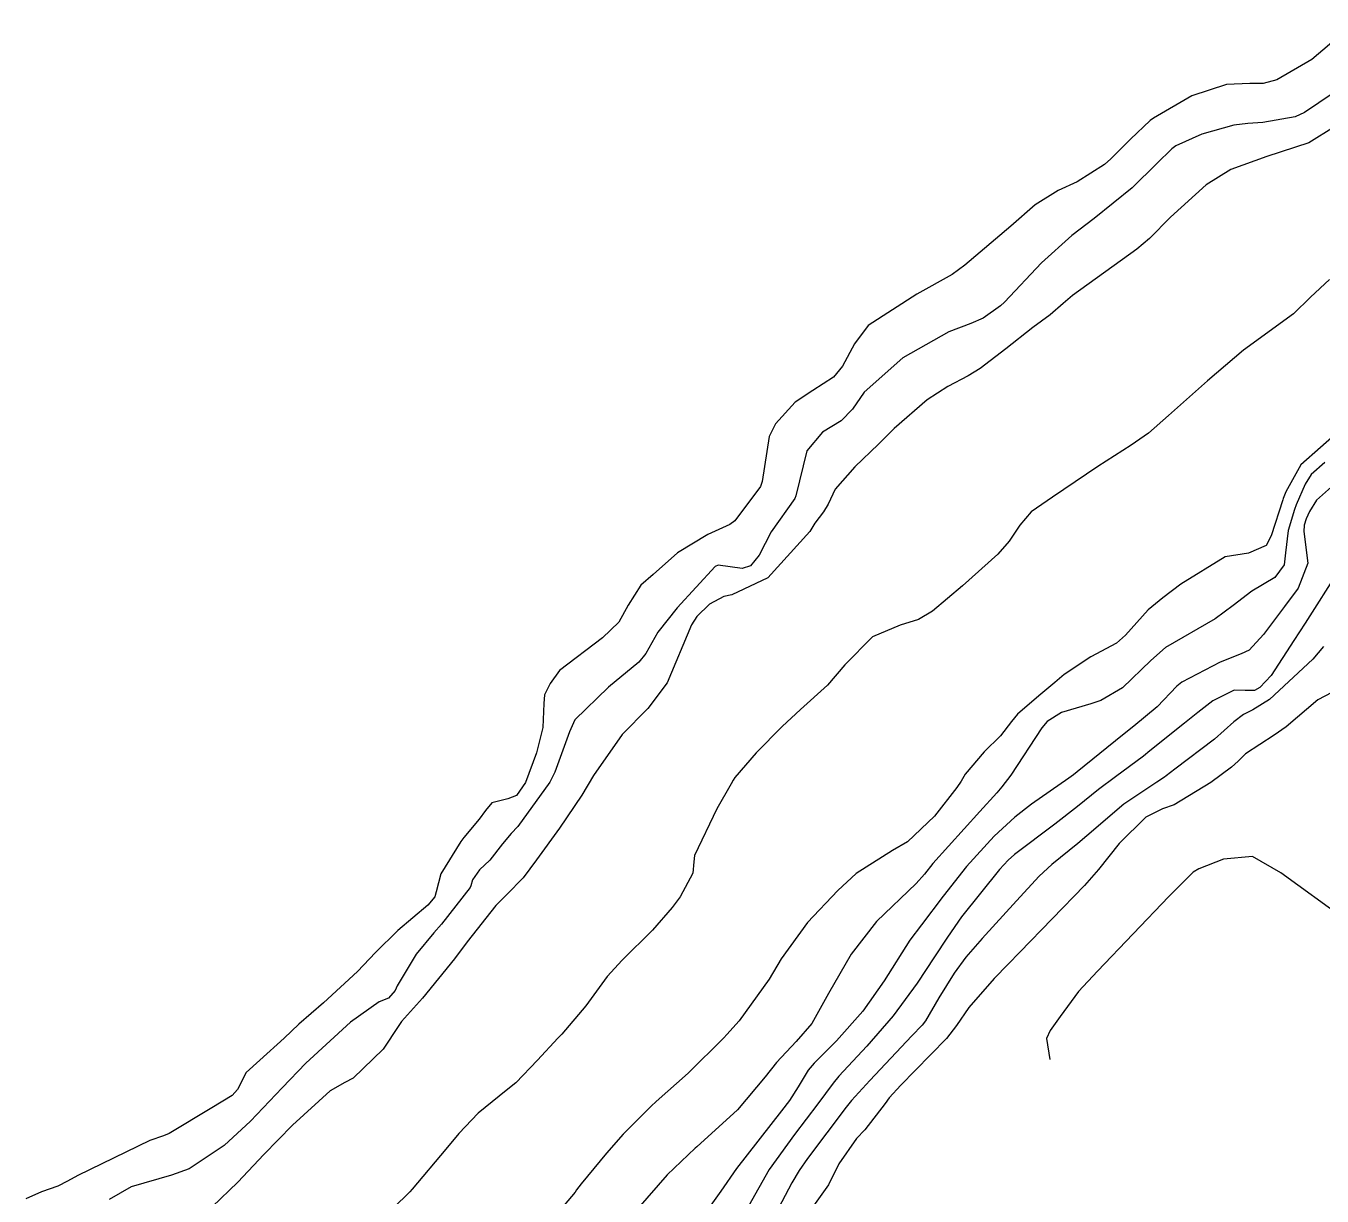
# Model space of a CAD drawing. Header units: feet. Extents: x 1313709 to 1317500, y 405869 to 411659.
# Drawn here: x 1315432.1 to 1315631.2, y 406673.6 to 406853.3 of the extents above; entities that cross this region are included whole.
import ezdxf

# ---------------------------------------------------------------- set-up
doc = ezdxf.new("R2010")
doc.units = ezdxf.units.FT
doc.layers.add('C-TOPO-MAJR', color=32, linetype='CONTINUOUS')

msp = doc.modelspace()

# ---------------------------------------------------------------- linework, layer by layer
at = {"layer": 'C-TOPO-MAJR'}
for points in [[(1315635.67, 406853.28), (1315629.6, 406848.12), (1315624.22, 406844.99), (1315622.14, 406844.44), (1315620.07, 406844.44), (1315616.49, 406844.3), (1315611.17, 406842.57), (1315605.29, 406839.14), (1315604.75, 406838.74), (1315601.72, 406835.91), (1315598.71, 406832.85), (1315597.76, 406832), (1315593.56, 406829.35), (1315590.64, 406828.03), (1315587.11, 406825.81), (1315583.35, 406822.56), (1315576.31, 406816.55), (1315574.36, 406815.13), (1315568.94, 406812.08), (1315561.46, 406807.29), (1315559.36, 406804.48), (1315557.51, 406801.03), (1315556.13, 406799.36), (1315552.96, 406797.32), (1315550.25, 406795.51), (1315547.21, 406792.19), (1315546.26, 406790.25), (1315545.19, 406783.31), (1315544.91, 406782.55), (1315540.96, 406777.29), (1315540.18, 406776.71), (1315536.82, 406775.18), (1315532.15, 406772.38), (1315528.42, 406769.03), (1315526.51, 406767.4), (1315524.58, 406764.35), (1315523.15, 406761.74), (1315520.64, 406759.33), (1315514.05, 406754.33), (1315512.6, 406752.32), (1315511.75, 406750.59), (1315511.61, 406749.26), (1315511.5, 406745.54), (1315510.49, 406741.68), (1315508.8, 406737.11), (1315507.42, 406735.12), (1315506.09, 406734.6), (1315503.64, 406734.01), (1315502.65, 406732.82), (1315501.72, 406731.48), (1315499.35, 406728.66), (1315498.88, 406728.08), (1315495.82, 406723.12), (1315495.1, 406720.31), (1315494.88, 406719.58), (1315493.79, 406718.29), (1315489.18, 406714.42), (1315485.78, 406711.01), (1315483.01, 406708.11), (1315477.78, 406703.31), (1315474, 406700), (1315471.75, 406697.89), (1315467.99, 406694.47), (1315465.93, 406692.59), (1315464.56, 406689.97), (1315463.75, 406689.05), (1315460.61, 406687.19), (1315454.09, 406683.22), (1315453.2, 406682.86), (1315451.1, 406682.15), (1315440.05, 406676.79), (1315438.47, 406675.89), (1315436.98, 406675.16), (1315434.49, 406674.25), (1315432.08, 406673.22)], [(1315637.27, 406845.9), (1315628.47, 406840), (1315627.04, 406839.34), (1315622.07, 406838.46), (1315619.74, 406838.28), (1315617.6, 406838.02), (1315612.68, 406836.66), (1315608.71, 406834.88), (1315608.07, 406834.43), (1315605.78, 406832.15), (1315602, 406828.42), (1315596.15, 406823.69), (1315592.74, 406821.12), (1315588.05, 406816.91), (1315582.38, 406810.86), (1315581.79, 406810.3), (1315579.1, 406808.42), (1315577.2, 406807.6), (1315573.85, 406806.31), (1315566.78, 406802.31), (1315560.84, 406797.03), (1315559.05, 406794.45), (1315557.32, 406792.65), (1315554.45, 406790.91), (1315552.05, 406788.02), (1315550.36, 406781.14), (1315550.17, 406780.73), (1315546.56, 406775.62), (1315544.71, 406772.04), (1315543.36, 406770.38), (1315542.08, 406769.99), (1315538.43, 406770.51), (1315537.93, 406770.29), (1315532.11, 406763.95), (1315529.15, 406760.19), (1315527.28, 406756.95), (1315526.24, 406755.58), (1315521.57, 406751.75), (1315516.39, 406746.75), (1315515.56, 406744.92), (1315513.32, 406738.7), (1315512.53, 406737.17), (1315507.63, 406730.34), (1315506.61, 406729.28), (1315505.26, 406727.68), (1315503.31, 406725.2), (1315501.77, 406723.7), (1315500.65, 406722.19), (1315500.41, 406721.25), (1315500.31, 406721), (1315495.9, 406715.35), (1315494.74, 406714.03), (1315492.02, 406710.76), (1315489.11, 406705.89), (1315488.81, 406705.16), (1315487.77, 406704.03), (1315486.36, 406703.44), (1315481.91, 406700.32), (1315475.08, 406694.02), (1315471.44, 406690.26), (1315466.59, 406685.14), (1315462.53, 406681.37), (1315457.16, 406677.79), (1315454.43, 406676.82), (1315448.26, 406675.02), (1315444.86, 406673.12)], [(1315633.07, 406837.79), (1315629.14, 406835.32), (1315622.7, 406833.25), (1315617.14, 406831.26), (1315613.34, 406828.89), (1315607.87, 406823.93), (1315604.68, 406820.62), (1315602.74, 406818.98), (1315592.83, 406811.89), (1315591.41, 406810.66), (1315589.39, 406808.91), (1315586.76, 406806.97), (1315582.59, 406803.69), (1315578.65, 406800.66), (1315576.8, 406799.54), (1315573.68, 406797.92), (1315570.51, 406795.87), (1315565.42, 406791.48), (1315563.04, 406789.06), (1315559.42, 406785.6), (1315556.4, 406782.14), (1315555.29, 406779.85), (1315554.57, 406778.69), (1315553.28, 406776.96), (1315552.47, 406775.66), (1315546.06, 406768.52), (1315540.52, 406765.95), (1315539.27, 406765.66), (1315537.1, 406764.49), (1315535.14, 406762.59), (1315534.31, 406761.33), (1315530.59, 406752.41), (1315527.62, 406748.46), (1315523.66, 406744.48), (1315519.24, 406738.18), (1315517.46, 406735.18), (1315514.05, 406730.12), (1315510.51, 406725.27), (1315508.43, 406722.48), (1315505.96, 406719.92), (1315504.26, 406718.24), (1315499.86, 406712.67), (1315497.89, 406710.04), (1315492.98, 406704.03), (1315489.76, 406700.4), (1315489.34, 406699.81), (1315486.93, 406696.2), (1315482.36, 406691.75), (1315481.07, 406691.05), (1315478.8, 406689.76), (1315473, 406684.49), (1315468.62, 406680.01), (1315464.61, 406675.74), (1315460.71, 406671.99)], [(1315632.33, 406814.33), (1315629.41, 406811.61), (1315626.8, 406809.09), (1315619.11, 406803.52), (1315613.59, 406798.79), (1315609.9, 406795.49), (1315607.57, 406793.48), (1315604.51, 406790.76), (1315601.83, 406788.91), (1315596.7, 406785.64), (1315589.78, 406780.94), (1315586.5, 406778.68), (1315584.75, 406776.64), (1315583.13, 406774.16), (1315581.37, 406772.19), (1315575.92, 406767.32), (1315571.32, 406763.45), (1315569.19, 406762.14), (1315566.38, 406761.25), (1315562.11, 406759.46), (1315557.85, 406755.2), (1315555.22, 406752.05), (1315551.05, 406748.33), (1315548.25, 406745.74), (1315544.26, 406741.68), (1315540.95, 406737.88), (1315540.7, 406737.47), (1315540.41, 406736.9), (1315538.21, 406733.07), (1315534.77, 406725.93), (1315534.69, 406724.93), (1315534.51, 406723.22), (1315532.58, 406719.54), (1315531.35, 406717.93), (1315528.3, 406714.46), (1315523.66, 406709.86), (1315521.34, 406707.31), (1315518.07, 406702.82), (1315514.39, 406698.46), (1315513.8, 406697.85), (1315510.66, 406694.48), (1315507.32, 406691.01), (1315505.85, 406689.82), (1315501.55, 406686.36), (1315498.55, 406683.25), (1315496.57, 406680.84), (1315491.43, 406674.66), (1315491.04, 406674.28), (1315488.51, 406671.76)], [(1315633.96, 406791.23), (1315627.9, 406785.91), (1315625.6, 406781.74), (1315625.2, 406780.74), (1315625.12, 406780.52), (1315623.35, 406775.01), (1315622.59, 406773.52), (1315619.86, 406772.34), (1315616.3, 406771.75), (1315609.46, 406767.55), (1315606.69, 406765.47), (1315604.45, 406763.63), (1315600.98, 406759.75), (1315599.59, 406758.49), (1315595.67, 406756.41), (1315591.55, 406753.7), (1315590.12, 406752.48), (1315587.67, 406750.42), (1315584.37, 406747.6), (1315583.44, 406746.51), (1315581.79, 406744.3), (1315579.27, 406741.81), (1315576.37, 406738.38), (1315575.73, 406737.33), (1315575.09, 406736.33), (1315571.64, 406731.93), (1315567.47, 406728.01), (1315565.21, 406726.69), (1315559.59, 406723.17), (1315556.81, 406720.54), (1315552.11, 406715.6), (1315548.06, 406710.06), (1315546.25, 406706.9), (1315541.63, 406700.53), (1315539.74, 406698.44), (1315539.28, 406697.94), (1315533.79, 406692.51), (1315528.9, 406688.15), (1315528.12, 406687.44), (1315523.81, 406683.14), (1315521.24, 406680.21), (1315517.34, 406675.48), (1315516.67, 406674.57), (1315516.42, 406674.23), (1315513.63, 406670.92)], [(1315631.59, 406786.25), (1315629.48, 406784.43), (1315628.59, 406782.92), (1315627.21, 406779.73), (1315626.93, 406779.05), (1315625.96, 406775.83), (1315625.57, 406772.4), (1315625.36, 406770.56), (1315623.89, 406768.61), (1315620.39, 406766.49), (1315617.51, 406764.3), (1315614.77, 406762.25), (1315607.14, 406757.86), (1315604.87, 406755.87), (1315600.51, 406751.64), (1315597.21, 406749.72), (1315595.65, 406749.22), (1315591.15, 406747.86), (1315588.94, 406746.51), (1315588.11, 406745.53), (1315583.38, 406738.26), (1315581.99, 406736.46), (1315581.2, 406735.54), (1315578.58, 406732.66), (1315571.39, 406724.68), (1315570.08, 406723.02), (1315568.82, 406721.61), (1315562.73, 406715.8), (1315558.85, 406710.75), (1315555.33, 406704.7), (1315552.78, 406700.13), (1315550.4, 406697.34), (1315547.35, 406694.15), (1315545.64, 406691.95), (1315541.37, 406686.85), (1315535.14, 406681.2), (1315534.89, 406680.98), (1315530.59, 406676.9), (1315526.06, 406671.73)], [(1315634.91, 406784.58), (1315630.29, 406780.48), (1315629.22, 406778.71), (1315628.72, 406777.6), (1315628.4, 406776.61), (1315628.38, 406775.65), (1315629, 406770.79), (1315627.48, 406766.98), (1315625.38, 406764.12), (1315622.16, 406759.85), (1315619.99, 406757.45), (1315618.74, 406756.86), (1315615.49, 406755.58), (1315609.62, 406752.54), (1315608.84, 406751.91), (1315605.83, 406748.76), (1315602.27, 406745.76), (1315600.49, 406744.38), (1315593.57, 406738.76), (1315593, 406738.32), (1315592.25, 406737.76), (1315586.55, 406733.78), (1315583.97, 406731.82), (1315580.79, 406728.88), (1315576.53, 406724.21), (1315572.98, 406719.68), (1315569.63, 406715.26), (1315567.85, 406712.9), (1315563.89, 406706.66), (1315560.61, 406702.03), (1315556.59, 406697.48), (1315553.17, 406694.05), (1315552.25, 406692.95), (1315550.72, 406690.39), (1315549.38, 406688.28), (1315548.16, 406686.69), (1315541.24, 406677.85), (1315538.84, 406674.39), (1315534.99, 406668.99)], [(1315633.84, 406769.89), (1315628.57, 406761.58), (1315626.85, 406758.92), (1315623.35, 406753.54), (1315621.6, 406751.71), (1315620.78, 406751.26), (1315619.33, 406751.24), (1315617.64, 406751.32), (1315614.38, 406749.68), (1315612.09, 406747.89), (1315610.05, 406746.24), (1315604.73, 406741.96), (1315603.72, 406741.16), (1315599.46, 406737.98), (1315596.85, 406736.06), (1315593.6, 406733.46), (1315590.12, 406730.74), (1315583.94, 406726.08), (1315582.95, 406725.19), (1315581.64, 406723.74), (1315575.78, 406716.47), (1315573.63, 406713.39), (1315571.66, 406710.34), (1315568.99, 406706.29), (1315565.29, 406701.31), (1315561.24, 406696.65), (1315556.94, 406692.04), (1315556.06, 406690.98), (1315553.7, 406687.77), (1315550.13, 406683.08), (1315546.23, 406677.7), (1315543.05, 406672.05)], [(1315631.37, 406758.02), (1315629.75, 406756.05), (1315623.1, 406749.87), (1315620.53, 406748.26), (1315619.12, 406747.58), (1315617.61, 406746.42), (1315614.63, 406743.75), (1315608.53, 406739.15), (1315607.21, 406738.13), (1315606.96, 406737.93), (1315605.77, 406737.15), (1315600.7, 406733.8), (1315595.03, 406728.93), (1315593.64, 406727.74), (1315589.64, 406724.55), (1315587.71, 406722.74), (1315584.22, 406718.97), (1315578.96, 406713.15), (1315576.45, 406710.28), (1315574.67, 406707.84), (1315572.31, 406704.06), (1315570.25, 406700.55), (1315569.74, 406699.87), (1315568.15, 406698.2), (1315561.68, 406691.35), (1315558.91, 406688.3), (1315558.07, 406687.26), (1315552.15, 406679.38), (1315550.86, 406677.57), (1315549.74, 406675.65), (1315546.08, 406668.77)], [(1315632.67, 406750.94), (1315630.51, 406749.8), (1315625.67, 406745.67), (1315623.82, 406744.39), (1315619.43, 406741.5), (1315618.27, 406740.38), (1315617.27, 406739.45), (1315614.09, 406737.1), (1315608.45, 406733.71), (1315606.67, 406733.1), (1315604.12, 406731.8), (1315600.01, 406727.77), (1315596.82, 406723.78), (1315594.67, 406721.28), (1315584.72, 406711.05), (1315582.96, 406709.23), (1315580.81, 406707.01), (1315576.89, 406702.56), (1315575.01, 406699.82), (1315573.46, 406697.79), (1315568.67, 406692.92), (1315566.46, 406690.66), (1315564.69, 406688.68), (1315564.05, 406687.85), (1315560.92, 406683.78), (1315559.64, 406682.45), (1315556.95, 406678.56), (1315555.35, 406675.36), (1315552.56, 406671.4)], [(1315634.72, 406716.06), (1315624.84, 406723.27), (1315620.48, 406725.75), (1315616.01, 406725.34), (1315612.23, 406723.84), (1315611.37, 406723.34), (1315607.63, 406719.64), (1315596.65, 406708.17), (1315593.75, 406705.02), (1315590.92, 406701.17), (1315589.38, 406699.02), (1315588.86, 406697.81), (1315589.36, 406694.58)]]:
    msp.add_lwpolyline(points, dxfattribs=at)

doc.saveas('drawing.dxf')
